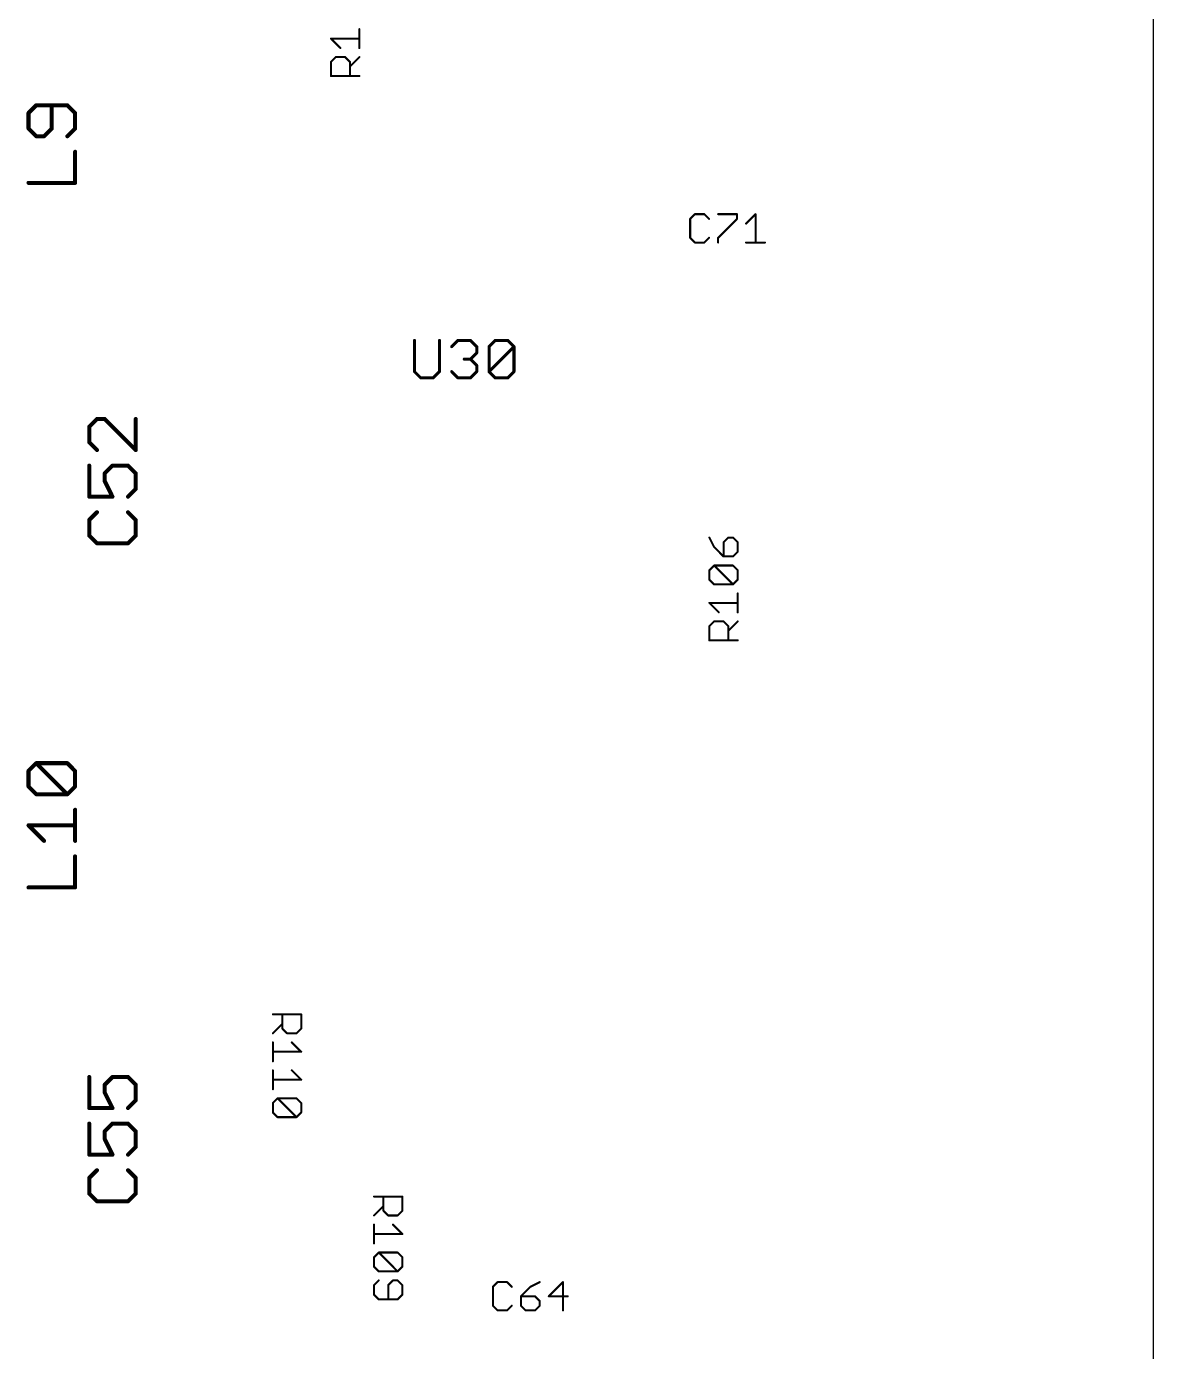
# Model space of a CAD drawing. Extents: x 0 to 11.2, y 0 to 11.2.
# Drawn here: x 10.096 to 11.21, y 4.014 to 5.323 of the extents above; entities that cross this region are included whole.
import ezdxf

# ---------------------------------------------------------------- set-up
doc = ezdxf.new("R2010")
doc.units = 0
doc.layers.add('20', color=53, linetype='CONTINUOUS')
doc.layers.add('25', color=253, linetype='CONTINUOUS')

msp = doc.modelspace()

# ---------------------------------------------------------------- linework, layer by layer
at = {"layer": '20'}
msp.add_line((11.21, 0), (11.21, 11.21), dxfattribs=at)
at = {"layer": '25'}
for points, const_width in [([(10.425, 5.302129), (10.425, 5.320812)], 0.002), ([(10.406317, 5.302129), (10.396976, 5.31147)], 0.002), ([(10.396976, 5.31147), (10.425, 5.31147)], 0.002), ([(10.396976, 5.288518), (10.401647, 5.293188)], 0.002), ([(10.396976, 5.274506), (10.396976, 5.288518)], 0.002), ([(10.401647, 5.293188), (10.410988, 5.293188)], 0.002), ([(10.410988, 5.293188), (10.415659, 5.288518)], 0.002), ([(10.415659, 5.283847), (10.425, 5.293188)], 0.002), ([(10.415659, 5.288518), (10.415659, 5.274506)], 0.002), ([(10.425, 5.274506), (10.396976, 5.274506)], 0.002), ([(10.105634, 5.245653), (10.097961, 5.23798)], 0.004), ([(10.097961, 5.23798), (10.097961, 5.222634)], 0.004), ([(10.136327, 5.245653), (10.105634, 5.245653)], 0.004), ([(10.12098, 5.222634), (10.12098, 5.245653)], 0.004), ([(10.144, 5.23798), (10.136327, 5.245653)], 0.004), ([(10.144, 5.222634), (10.144, 5.23798)], 0.004), ([(10.097961, 5.222634), (10.105634, 5.214961)], 0.004), ([(10.113307, 5.214961), (10.12098, 5.222634)], 0.004), ([(10.136327, 5.214961), (10.144, 5.222634)], 0.004), ([(10.105634, 5.214961), (10.113307, 5.214961)], 0.004), ([(10.144, 5.168921), (10.144, 5.199614)], 0.004), ([(10.097961, 5.168921), (10.144, 5.168921)], 0.004), ([(10.756671, 5.138024), (10.752, 5.133353)], 0.002), ([(10.752, 5.133353), (10.752, 5.114671)], 0.002), ([(10.766012, 5.138024), (10.756671, 5.138024)], 0.002), ([(10.770683, 5.133353), (10.766012, 5.138024)], 0.002), ([(10.779624, 5.138024), (10.798306, 5.138024)], 0.002), ([(10.798306, 5.133353), (10.779624, 5.114671)], 0.002), ([(10.798306, 5.138024), (10.798306, 5.133353)], 0.002), ([(10.807247, 5.128683), (10.816588, 5.138024)], 0.002), ([(10.816588, 5.138024), (10.816588, 5.11)], 0.002), ([(10.752, 5.114671), (10.756671, 5.11)], 0.002), ([(10.756671, 5.11), (10.766012, 5.11)], 0.002), ([(10.766012, 5.11), (10.770683, 5.114671)], 0.002), ([(10.779624, 5.114671), (10.779624, 5.11)], 0.002), ([(10.807247, 5.11), (10.82593, 5.11)], 0.002), ([(10.4795, 5.013303), (10.4795, 4.982444)], 0.003), ([(10.504188, 4.982444), (10.504188, 5.013303)], 0.003), ([(10.516331, 5.007131), (10.522503, 5.013303)], 0.003), ([(10.522503, 5.013303), (10.534847, 5.013303)], 0.003), ([(10.534847, 5.013303), (10.541019, 5.007131)], 0.003), ([(10.553163, 5.007131), (10.559335, 5.013303)], 0.003), ([(10.559335, 5.013303), (10.571679, 5.013303)], 0.003), ([(10.571679, 5.013303), (10.577851, 5.007131)], 0.003), ([(10.541019, 5.000959), (10.534847, 4.994787)], 0.003), ([(10.541019, 5.007131), (10.541019, 5.000959)], 0.003), ([(10.553163, 4.982444), (10.553163, 5.007131)], 0.003), ([(10.553163, 4.982444), (10.577851, 5.007131)], 0.003), ([(10.577851, 5.007131), (10.577851, 4.982444)], 0.003), ([(10.534847, 4.994787), (10.528675, 4.994787)], 0.003), ([(10.534847, 4.994787), (10.541019, 4.988616)], 0.003), ([(10.541019, 4.988616), (10.541019, 4.982444)], 0.003), ([(10.4795, 4.982444), (10.485672, 4.976272)], 0.003), ([(10.485672, 4.976272), (10.498016, 4.976272)], 0.003), ([(10.498016, 4.976272), (10.504188, 4.982444)], 0.003), ([(10.522503, 4.976272), (10.516331, 4.982444)], 0.003), ([(10.534847, 4.976272), (10.522503, 4.976272)], 0.003), ([(10.541019, 4.982444), (10.534847, 4.976272)], 0.003), ([(10.559335, 4.976272), (10.553163, 4.982444)], 0.003), ([(10.571679, 4.976272), (10.559335, 4.976272)], 0.003), ([(10.577851, 4.982444), (10.571679, 4.976272)], 0.003), ([(10.165634, 4.935653), (10.157961, 4.92798)], 0.004), ([(10.173307, 4.935653), (10.165634, 4.935653)], 0.004), ([(10.204, 4.904961), (10.173307, 4.935653)], 0.004), ([(10.204, 4.935653), (10.204, 4.904961)], 0.004), ([(10.157961, 4.92798), (10.157961, 4.912634)], 0.004), ([(10.157961, 4.912634), (10.165634, 4.904961)], 0.004), ([(10.157961, 4.889614), (10.157961, 4.858921)], 0.004), ([(10.173307, 4.881941), (10.18098, 4.889614)], 0.004), ([(10.173307, 4.874268), (10.173307, 4.881941)], 0.004), ([(10.18098, 4.889614), (10.196327, 4.889614)], 0.004), ([(10.196327, 4.889614), (10.204, 4.881941)], 0.004), ([(10.204, 4.881941), (10.204, 4.866594)], 0.004), ([(10.18098, 4.858921), (10.173307, 4.874268)], 0.004), ([(10.157961, 4.858921), (10.18098, 4.858921)], 0.004), ([(10.204, 4.866594), (10.196327, 4.858921)], 0.004), ([(10.165634, 4.843575), (10.157961, 4.835902)], 0.004), ([(10.204, 4.835902), (10.196327, 4.843575)], 0.004), ([(10.157961, 4.835902), (10.157961, 4.820555)], 0.004), ([(10.204, 4.820555), (10.204, 4.835902)], 0.004), ([(10.157961, 4.820555), (10.165634, 4.812882)], 0.004), ([(10.196327, 4.812882), (10.204, 4.820555)], 0.004), ([(10.770976, 4.818559), (10.775647, 4.809218)], 0.002), ([(10.789659, 4.818559), (10.784988, 4.813888)], 0.002), ([(10.794329, 4.818559), (10.789659, 4.818559)], 0.002), ([(10.799, 4.813888), (10.794329, 4.818559)], 0.002), ([(10.165634, 4.812882), (10.196327, 4.812882)], 0.004), ([(10.775647, 4.809218), (10.784988, 4.799876)], 0.002), ([(10.784988, 4.813888), (10.784988, 4.799876)], 0.002), ([(10.794329, 4.799876), (10.799, 4.804547)], 0.002), ([(10.799, 4.804547), (10.799, 4.813888)], 0.002), ([(10.770976, 4.786265), (10.775647, 4.790935)], 0.002), ([(10.775647, 4.790935), (10.794329, 4.790935)], 0.002), ([(10.794329, 4.772253), (10.775647, 4.790935)], 0.002), ([(10.784988, 4.799876), (10.794329, 4.799876)], 0.002), ([(10.794329, 4.790935), (10.799, 4.786265)], 0.002), ([(10.770976, 4.776923), (10.770976, 4.786265)], 0.002), ([(10.775647, 4.772253), (10.770976, 4.776923)], 0.002), ([(10.799, 4.776923), (10.794329, 4.772253)], 0.002), ([(10.799, 4.786265), (10.799, 4.776923)], 0.002), ([(10.794329, 4.772253), (10.775647, 4.772253)], 0.002), ([(10.780317, 4.744629), (10.770976, 4.75397)], 0.002), ([(10.770976, 4.75397), (10.799, 4.75397)], 0.002), ([(10.799, 4.744629), (10.799, 4.763312)], 0.002), ([(10.770976, 4.731018), (10.775647, 4.735688)], 0.002), ([(10.770976, 4.717006), (10.770976, 4.731018)], 0.002), ([(10.775647, 4.735688), (10.784988, 4.735688)], 0.002), ([(10.784988, 4.735688), (10.789659, 4.731018)], 0.002), ([(10.789659, 4.726347), (10.799, 4.735688)], 0.002), ([(10.789659, 4.731018), (10.789659, 4.717006)], 0.002), ([(10.799, 4.717006), (10.770976, 4.717006)], 0.002), ([(10.097961, 4.58798), (10.105634, 4.595653)], 0.004), ([(10.105634, 4.595653), (10.136327, 4.595653)], 0.004), ([(10.136327, 4.564961), (10.105634, 4.595653)], 0.004), ([(10.136327, 4.595653), (10.144, 4.58798)], 0.004), ([(10.097961, 4.572634), (10.097961, 4.58798)], 0.004), ([(10.144, 4.58798), (10.144, 4.572634)], 0.004), ([(10.105634, 4.564961), (10.097961, 4.572634)], 0.004), ([(10.144, 4.572634), (10.136327, 4.564961)], 0.004), ([(10.136327, 4.564961), (10.105634, 4.564961)], 0.004), ([(10.144, 4.518921), (10.144, 4.549614)], 0.004), ([(10.113307, 4.518921), (10.097961, 4.534268)], 0.004), ([(10.097961, 4.534268), (10.144, 4.534268)], 0.004), ([(10.144, 4.472882), (10.144, 4.503575)], 0.004), ([(10.097961, 4.472882), (10.144, 4.472882)], 0.004), ([(10.3395, 4.3475), (10.367524, 4.3475)], 0.002), ([(10.348841, 4.333488), (10.348841, 4.3475)], 0.002), ([(10.367524, 4.3475), (10.367524, 4.333488)], 0.002), ([(10.348841, 4.338159), (10.3395, 4.328817)], 0.002), ([(10.353512, 4.328817), (10.348841, 4.333488)], 0.002), ([(10.367524, 4.333488), (10.362853, 4.328817)], 0.002), ([(10.3395, 4.319876), (10.3395, 4.301194)], 0.002), ([(10.362853, 4.328817), (10.353512, 4.328817)], 0.002), ([(10.358183, 4.319876), (10.367524, 4.310535)], 0.002), ([(10.367524, 4.310535), (10.3395, 4.310535)], 0.002), ([(10.157961, 4.285653), (10.157961, 4.254961)], 0.004), ([(10.173307, 4.27798), (10.18098, 4.285653)], 0.004), ([(10.18098, 4.285653), (10.196327, 4.285653)], 0.004), ([(10.196327, 4.285653), (10.204, 4.27798)], 0.004), ([(10.3395, 4.292253), (10.3395, 4.27357)], 0.002), ([(10.367524, 4.282912), (10.3395, 4.282912)], 0.002), ([(10.358183, 4.292253), (10.367524, 4.282912)], 0.002), ([(10.173307, 4.270307), (10.173307, 4.27798)], 0.004), ([(10.18098, 4.254961), (10.173307, 4.270307)], 0.004), ([(10.204, 4.27798), (10.204, 4.262634)], 0.004), ([(10.157961, 4.254961), (10.18098, 4.254961)], 0.004), ([(10.204, 4.262634), (10.196327, 4.254961)], 0.004), ([(10.3395, 4.259959), (10.344171, 4.264629)], 0.002), ([(10.3395, 4.250617), (10.3395, 4.259959)], 0.002), ([(10.344171, 4.264629), (10.362853, 4.264629)], 0.002), ([(10.344171, 4.264629), (10.362853, 4.245947)], 0.002), ([(10.362853, 4.264629), (10.367524, 4.259959)], 0.002), ([(10.367524, 4.259959), (10.367524, 4.250617)], 0.002), ([(10.157961, 4.239614), (10.157961, 4.208921)], 0.004), ([(10.173307, 4.231941), (10.18098, 4.239614)], 0.004), ([(10.18098, 4.239614), (10.196327, 4.239614)], 0.004), ([(10.196327, 4.239614), (10.204, 4.231941)], 0.004), ([(10.344171, 4.245947), (10.3395, 4.250617)], 0.002), ([(10.362853, 4.245947), (10.344171, 4.245947)], 0.002), ([(10.367524, 4.250617), (10.362853, 4.245947)], 0.002), ([(10.173307, 4.224268), (10.173307, 4.231941)], 0.004), ([(10.204, 4.231941), (10.204, 4.216594)], 0.004), ([(10.18098, 4.208921), (10.173307, 4.224268)], 0.004), ([(10.204, 4.216594), (10.196327, 4.208921)], 0.004), ([(10.157961, 4.208921), (10.18098, 4.208921)], 0.004), ([(10.165634, 4.193575), (10.157961, 4.185902)], 0.004), ([(10.204, 4.185902), (10.196327, 4.193575)], 0.004), ([(10.157961, 4.185902), (10.157961, 4.170555)], 0.004), ([(10.204, 4.170555), (10.204, 4.185902)], 0.004), ([(10.157961, 4.170555), (10.165634, 4.162882)], 0.004), ([(10.165634, 4.162882), (10.196327, 4.162882)], 0.004), ([(10.196327, 4.162882), (10.204, 4.170555)], 0.004), ([(10.4395, 4.1675), (10.467524, 4.1675)], 0.002), ([(10.448841, 4.153488), (10.448841, 4.1675)], 0.002), ([(10.467524, 4.1675), (10.467524, 4.153488)], 0.002), ([(10.448841, 4.158159), (10.4395, 4.148817)], 0.002), ([(10.453512, 4.148817), (10.448841, 4.153488)], 0.002), ([(10.462853, 4.148817), (10.453512, 4.148817)], 0.002), ([(10.467524, 4.153488), (10.462853, 4.148817)], 0.002), ([(10.4395, 4.139876), (10.4395, 4.121194)], 0.002), ([(10.458183, 4.139876), (10.467524, 4.130535)], 0.002), ([(10.467524, 4.130535), (10.4395, 4.130535)], 0.002), ([(10.4395, 4.107582), (10.444171, 4.112253)], 0.002), ([(10.444171, 4.112253), (10.462853, 4.112253)], 0.002), ([(10.444171, 4.112253), (10.462853, 4.09357)], 0.002), ([(10.462853, 4.112253), (10.467524, 4.107582)], 0.002), ([(10.4395, 4.098241), (10.4395, 4.107582)], 0.002), ([(10.444171, 4.09357), (10.4395, 4.098241)], 0.002), ([(10.467524, 4.098241), (10.462853, 4.09357)], 0.002), ([(10.467524, 4.107582), (10.467524, 4.098241)], 0.002), ([(10.444171, 4.084629), (10.4395, 4.079959)], 0.002), ([(10.462853, 4.09357), (10.444171, 4.09357)], 0.002), ([(10.458183, 4.084629), (10.453512, 4.079959)], 0.002), ([(10.462853, 4.084629), (10.458183, 4.084629)], 0.002), ([(10.467524, 4.079959), (10.462853, 4.084629)], 0.002), ([(10.561671, 4.083024), (10.557, 4.078353)], 0.002), ([(10.571012, 4.083024), (10.561671, 4.083024)], 0.002), ([(10.575683, 4.078353), (10.571012, 4.083024)], 0.002), ([(10.603306, 4.083024), (10.593965, 4.078353)], 0.002), ([(10.626259, 4.083024), (10.612247, 4.069012)], 0.002), ([(10.626259, 4.055), (10.626259, 4.083024)], 0.002), ([(10.4395, 4.079959), (10.4395, 4.070617)], 0.002), ([(10.4395, 4.070617), (10.444171, 4.065947)], 0.002), ([(10.453512, 4.079959), (10.453512, 4.065947)], 0.002), ([(10.462853, 4.065947), (10.467524, 4.070617)], 0.002), ([(10.467524, 4.070617), (10.467524, 4.079959)], 0.002), ([(10.557, 4.078353), (10.557, 4.059671)], 0.002), ([(10.593965, 4.078353), (10.584624, 4.069012)], 0.002), ([(10.444171, 4.065947), (10.462853, 4.065947)], 0.002), ([(10.557, 4.059671), (10.561671, 4.055)], 0.002), ([(10.571012, 4.055), (10.575683, 4.059671)], 0.002), ([(10.584624, 4.069012), (10.584624, 4.059671)], 0.002), ([(10.598635, 4.069012), (10.584624, 4.069012)], 0.002), ([(10.584624, 4.059671), (10.589294, 4.055)], 0.002), ([(10.603306, 4.064341), (10.598635, 4.069012)], 0.002), ([(10.598635, 4.055), (10.603306, 4.059671)], 0.002), ([(10.603306, 4.059671), (10.603306, 4.064341)], 0.002), ([(10.612247, 4.069012), (10.63093, 4.069012)], 0.002), ([(10.561671, 4.055), (10.571012, 4.055)], 0.002), ([(10.589294, 4.055), (10.598635, 4.055)], 0.002)]:
    msp.add_lwpolyline(points, dxfattribs=dict(at, const_width=const_width))
for points, const_width in [([(10.4255, 5.320812, 1), (10.4245, 5.320812)], 0.001), ([(10.396976, 5.31197, 1), (10.396976, 5.31097)], 0.001), ([(10.39733, 5.311824, 1), (10.396623, 5.311117)], 0.001), ([(10.405964, 5.301776, 1), (10.406671, 5.302483)], 0.001), ([(10.4245, 5.302129, 1), (10.4255, 5.302129)], 0.001), ([(10.425, 5.31097, 1), (10.425, 5.31197)], 0.001), ([(10.397476, 5.288518, 1), (10.396476, 5.288518)], 0.001), ([(10.396623, 5.288871, 1), (10.39733, 5.288164)], 0.001), ([(10.401647, 5.293688, 1), (10.401647, 5.292688)], 0.001), ([(10.402, 5.292835, 1), (10.401293, 5.293542)], 0.001), ([(10.411342, 5.293542, 1), (10.410635, 5.292835)], 0.001), ([(10.410988, 5.292688, 1), (10.410988, 5.293688)], 0.001), ([(10.416159, 5.288518, 1), (10.415159, 5.288518)], 0.001), ([(10.415305, 5.288164, 1), (10.416012, 5.288871)], 0.001), ([(10.425354, 5.292835, 1), (10.424646, 5.293542)], 0.001), ([(10.396976, 5.275006, 1), (10.396976, 5.274006)], 0.001), ([(10.415305, 5.284201, 1), (10.416012, 5.283493)], 0.001), ([(10.425, 5.274006, 1), (10.425, 5.275006)], 0.001), ([(10.396476, 5.274506, 1), (10.397476, 5.274506)], 0.001), ([(10.415159, 5.274506, 1), (10.416159, 5.274506)], 0.001), ([(10.098961, 5.23798, 1), (10.096961, 5.23798)], 0.002), ([(10.097254, 5.238687, 1), (10.098668, 5.237273)], 0.002), ([(10.105634, 5.246653, 1), (10.105634, 5.244653)], 0.002), ([(10.106341, 5.244946, 1), (10.104927, 5.246361)], 0.002), ([(10.12198, 5.245653, 1), (10.11998, 5.245653)], 0.002), ([(10.137034, 5.246361, 1), (10.13562, 5.244946)], 0.002), ([(10.136327, 5.244653, 1), (10.136327, 5.246653)], 0.002), ([(10.145, 5.23798, 1), (10.143, 5.23798)], 0.002), ([(10.143293, 5.237273, 1), (10.144707, 5.238687)], 0.002), ([(10.098668, 5.223341, 1), (10.097254, 5.221927)], 0.002), ([(10.096961, 5.222634, 1), (10.098961, 5.222634)], 0.002), ([(10.11998, 5.222634, 1), (10.12198, 5.222634)], 0.002), ([(10.121688, 5.221927, 1), (10.120273, 5.223341)], 0.002), ([(10.143, 5.222634, 1), (10.145, 5.222634)], 0.002), ([(10.144707, 5.221927, 1), (10.143293, 5.223341)], 0.002), ([(10.105634, 5.215961, 1), (10.105634, 5.213961)], 0.002), ([(10.104927, 5.214254, 1), (10.106341, 5.215668)], 0.002), ([(10.1126, 5.215668, 1), (10.114014, 5.214254)], 0.002), ([(10.113307, 5.213961, 1), (10.113307, 5.215961)], 0.002), ([(10.13562, 5.215668, 1), (10.137034, 5.214254)], 0.002), ([(10.145, 5.199614, 1), (10.143, 5.199614)], 0.002), ([(10.097961, 5.169921, 1), (10.097961, 5.167921)], 0.002), ([(10.144, 5.167921, 1), (10.144, 5.169921)], 0.002), ([(10.143, 5.168921, 1), (10.145, 5.168921)], 0.002), ([(10.7525, 5.133353, 1), (10.7515, 5.133353)], 0.001), ([(10.751646, 5.133707, 1), (10.752354, 5.133)], 0.001), ([(10.756671, 5.138524, 1), (10.756671, 5.137524)], 0.001), ([(10.757024, 5.13767, 1), (10.756317, 5.138377)], 0.001), ([(10.766365, 5.138377, 1), (10.765658, 5.13767)], 0.001), ([(10.766012, 5.137524, 1), (10.766012, 5.138524)], 0.001), ([(10.770329, 5.133, 1), (10.771036, 5.133707)], 0.001), ([(10.779624, 5.138524, 1), (10.779624, 5.137524)], 0.001), ([(10.798806, 5.138024, 1), (10.797806, 5.138024)], 0.001), ([(10.797806, 5.133353, 1), (10.798806, 5.133353)], 0.001), ([(10.79866, 5.133, 1), (10.797953, 5.133707)], 0.001), ([(10.798306, 5.137524, 1), (10.798306, 5.138524)], 0.001), ([(10.817088, 5.138024, 1), (10.816088, 5.138024)], 0.001), ([(10.816942, 5.13767, 1), (10.816235, 5.138377)], 0.001), ([(10.806893, 5.129036, 1), (10.807601, 5.128329)], 0.001), ([(10.752354, 5.115024, 1), (10.751646, 5.114317)], 0.001), ([(10.7515, 5.114671, 1), (10.7525, 5.114671)], 0.001), ([(10.756671, 5.1105, 1), (10.756671, 5.1095)], 0.001), ([(10.756317, 5.109646, 1), (10.757024, 5.110354)], 0.001), ([(10.765658, 5.110354, 1), (10.766365, 5.109646)], 0.001), ([(10.766012, 5.1095, 1), (10.766012, 5.1105)], 0.001), ([(10.771036, 5.114317, 1), (10.770329, 5.115024)], 0.001), ([(10.780124, 5.114671, 1), (10.779124, 5.114671)], 0.001), ([(10.77927, 5.115024, 1), (10.779977, 5.114317)], 0.001), ([(10.779124, 5.11, 1), (10.780124, 5.11)], 0.001), ([(10.807247, 5.1105, 1), (10.807247, 5.1095)], 0.001), ([(10.816088, 5.11, 1), (10.817088, 5.11)], 0.001), ([(10.82593, 5.1095, 1), (10.82593, 5.1105)], 0.001), ([(10.48025, 5.013303, 1), (10.47875, 5.013303)], 0.0015), ([(10.504938, 5.013303, 1), (10.503438, 5.013303)], 0.0015), ([(10.522503, 5.014053, 1), (10.522503, 5.012553)], 0.0015), ([(10.523034, 5.012773, 1), (10.521973, 5.013834)], 0.0015), ([(10.535378, 5.013834, 1), (10.534317, 5.012773)], 0.0015), ([(10.534847, 5.012553, 1), (10.534847, 5.014053)], 0.0015), ([(10.559335, 5.014053, 1), (10.559335, 5.012553)], 0.0015), ([(10.559865, 5.012773, 1), (10.558804, 5.013834)], 0.0015), ([(10.572209, 5.013834, 1), (10.571148, 5.012773)], 0.0015), ([(10.571679, 5.012553, 1), (10.571679, 5.014053)], 0.0015), ([(10.515801, 5.007662, 1), (10.516862, 5.006601)], 0.0015), ([(10.541769, 5.007131, 1), (10.540269, 5.007131)], 0.0015), ([(10.540269, 5.000959, 1), (10.541769, 5.000959)], 0.0015), ([(10.540489, 5.006601, 1), (10.54155, 5.007662)], 0.0015), ([(10.54155, 5.000429, 1), (10.540489, 5.00149)], 0.0015), ([(10.553913, 5.007131, 1), (10.552413, 5.007131)], 0.0015), ([(10.552633, 5.007662, 1), (10.553693, 5.006601)], 0.0015), ([(10.578601, 5.007131, 1), (10.577101, 5.007131)], 0.0015), ([(10.578381, 5.006601, 1), (10.57732, 5.007662)], 0.0015), ([(10.57732, 5.006601, 1), (10.578381, 5.007662)], 0.0015), ([(10.528675, 4.995537, 1), (10.528675, 4.994037)], 0.0015), ([(10.535378, 4.995318, 1), (10.534317, 4.994257)], 0.0015), ([(10.534317, 4.995318, 1), (10.535378, 4.994257)], 0.0015), ([(10.534847, 4.994037, 1), (10.534847, 4.995537)], 0.0015), ([(10.541769, 4.988616, 1), (10.540269, 4.988616)], 0.0015), ([(10.540489, 4.988085, 1), (10.54155, 4.989146)], 0.0015), ([(10.48003, 4.982974, 1), (10.47897, 4.981913)], 0.0015), ([(10.47875, 4.982444, 1), (10.48025, 4.982444)], 0.0015), ([(10.485672, 4.977022, 1), (10.485672, 4.975522)], 0.0015), ([(10.485142, 4.975741, 1), (10.486202, 4.976802)], 0.0015), ([(10.497485, 4.976802, 1), (10.498546, 4.975741)], 0.0015), ([(10.498016, 4.975522, 1), (10.498016, 4.977022)], 0.0015), ([(10.503438, 4.982444, 1), (10.504938, 4.982444)], 0.0015), ([(10.504718, 4.981913, 1), (10.503657, 4.982974)], 0.0015), ([(10.516862, 4.982974, 1), (10.515801, 4.981913)], 0.0015), ([(10.522503, 4.977022, 1), (10.522503, 4.975522)], 0.0015), ([(10.521973, 4.975741, 1), (10.523034, 4.976802)], 0.0015), ([(10.534317, 4.976802, 1), (10.535378, 4.975741)], 0.0015), ([(10.534847, 4.975522, 1), (10.534847, 4.977022)], 0.0015), ([(10.540269, 4.982444, 1), (10.541769, 4.982444)], 0.0015), ([(10.54155, 4.981913, 1), (10.540489, 4.982974)], 0.0015), ([(10.553693, 4.982974, 1), (10.552633, 4.981913)], 0.0015), ([(10.552633, 4.982974, 1), (10.553693, 4.981913)], 0.0015), ([(10.552413, 4.982444, 1), (10.553913, 4.982444)], 0.0015), ([(10.559335, 4.977022, 1), (10.559335, 4.975522)], 0.0015), ([(10.558804, 4.975741, 1), (10.559865, 4.976802)], 0.0015), ([(10.571148, 4.976802, 1), (10.572209, 4.975741)], 0.0015), ([(10.571679, 4.975522, 1), (10.571679, 4.977022)], 0.0015), ([(10.577101, 4.982444, 1), (10.578601, 4.982444)], 0.0015), ([(10.578381, 4.981913, 1), (10.57732, 4.982974)], 0.0015), ([(10.165634, 4.936653, 1), (10.165634, 4.934653)], 0.002), ([(10.166341, 4.934946, 1), (10.164927, 4.93636)], 0.002), ([(10.174014, 4.93636, 1), (10.1726, 4.934946)], 0.002), ([(10.173307, 4.934653, 1), (10.173307, 4.936653)], 0.002), ([(10.205, 4.935653, 1), (10.203, 4.935653)], 0.002), ([(10.158961, 4.92798, 1), (10.156961, 4.92798)], 0.002), ([(10.157254, 4.928687, 1), (10.158668, 4.927273)], 0.002), ([(10.158668, 4.913341, 1), (10.157254, 4.911926)], 0.002), ([(10.156961, 4.912634, 1), (10.158961, 4.912634)], 0.002), ([(10.164927, 4.904253, 1), (10.166341, 4.905668)], 0.002), ([(10.203, 4.904961, 1), (10.205, 4.904961)], 0.002), ([(10.203293, 4.904253, 1), (10.204707, 4.905668)], 0.002), ([(10.158961, 4.889614, 1), (10.156961, 4.889614)], 0.002), ([(10.174307, 4.881941, 1), (10.172307, 4.881941)], 0.002), ([(10.1726, 4.882648, 1), (10.174014, 4.881234)], 0.002), ([(10.18098, 4.890614, 1), (10.18098, 4.888614)], 0.002), ([(10.181688, 4.888907, 1), (10.180273, 4.890321)], 0.002), ([(10.197034, 4.890321, 1), (10.19562, 4.888907)], 0.002), ([(10.196327, 4.888614, 1), (10.196327, 4.890614)], 0.002), ([(10.205, 4.881941, 1), (10.203, 4.881941)], 0.002), ([(10.203293, 4.881234, 1), (10.204707, 4.882648)], 0.002), ([(10.174202, 4.874715, 1), (10.172413, 4.87382)], 0.002), ([(10.172307, 4.874268, 1), (10.174307, 4.874268)], 0.002), ([(10.157961, 4.859921, 1), (10.157961, 4.857921)], 0.002), ([(10.156961, 4.858921, 1), (10.158961, 4.858921)], 0.002), ([(10.180086, 4.858474, 1), (10.181875, 4.859368)], 0.002), ([(10.18098, 4.857921, 1), (10.18098, 4.859921)], 0.002), ([(10.19562, 4.859628, 1), (10.197034, 4.858214)], 0.002), ([(10.203, 4.866594, 1), (10.205, 4.866594)], 0.002), ([(10.204707, 4.865887, 1), (10.203293, 4.867301)], 0.002), ([(10.166341, 4.842868, 1), (10.164927, 4.844282)], 0.002), ([(10.197034, 4.844282, 1), (10.19562, 4.842868)], 0.002), ([(10.158961, 4.835902, 1), (10.156961, 4.835902)], 0.002), ([(10.157254, 4.836609, 1), (10.158668, 4.835194)], 0.002), ([(10.205, 4.835902, 1), (10.203, 4.835902)], 0.002), ([(10.203293, 4.835194, 1), (10.204707, 4.836609)], 0.002), ([(10.158668, 4.821262, 1), (10.157254, 4.819848)], 0.002), ([(10.156961, 4.820555, 1), (10.158961, 4.820555)], 0.002), ([(10.203, 4.820555, 1), (10.205, 4.820555)], 0.002), ([(10.204707, 4.819848, 1), (10.203293, 4.821262)], 0.002), ([(10.771423, 4.818782, 1), (10.770529, 4.818335)], 0.001), ([(10.789659, 4.819059, 1), (10.789659, 4.818059)], 0.001), ([(10.790012, 4.818205, 1), (10.789305, 4.818912)], 0.001), ([(10.794683, 4.818912, 1), (10.793976, 4.818205)], 0.001), ([(10.794329, 4.818059, 1), (10.794329, 4.819059)], 0.001), ([(10.165634, 4.813882, 1), (10.165634, 4.811882)], 0.002), ([(10.164927, 4.812175, 1), (10.166341, 4.813589)], 0.002), ([(10.19562, 4.813589, 1), (10.197034, 4.812175)], 0.002), ([(10.196327, 4.811882, 1), (10.196327, 4.813882)], 0.002), ([(10.776, 4.809571, 1), (10.775293, 4.808864)], 0.001), ([(10.7752, 4.808994, 1), (10.776094, 4.809441)], 0.001), ([(10.785488, 4.813888, 1), (10.784488, 4.813888)], 0.001), ([(10.784635, 4.814242, 1), (10.785342, 4.813535)], 0.001), ([(10.7995, 4.813888, 1), (10.7985, 4.813888)], 0.001), ([(10.7985, 4.804547, 1), (10.7995, 4.804547)], 0.001), ([(10.798646, 4.813535, 1), (10.799354, 4.814242)], 0.001), ([(10.799354, 4.804193, 1), (10.798646, 4.8049)], 0.001), ([(10.775647, 4.791435, 1), (10.775647, 4.790435)], 0.001), ([(10.776, 4.791289, 1), (10.775293, 4.790582)], 0.001), ([(10.776, 4.790582, 1), (10.775293, 4.791289)], 0.001), ([(10.784988, 4.800376, 1), (10.784988, 4.799376)], 0.001), ([(10.784488, 4.799876, 1), (10.785488, 4.799876)], 0.001), ([(10.784635, 4.799523, 1), (10.785342, 4.80023)], 0.001), ([(10.793976, 4.80023, 1), (10.794683, 4.799523)], 0.001), ([(10.794683, 4.791289, 1), (10.793976, 4.790582)], 0.001), ([(10.794329, 4.799376, 1), (10.794329, 4.800376)], 0.001), ([(10.794329, 4.790435, 1), (10.794329, 4.791435)], 0.001), ([(10.771476, 4.786265, 1), (10.770476, 4.786265)], 0.001), ([(10.770623, 4.786618, 1), (10.77133, 4.785911)], 0.001), ([(10.77133, 4.777277, 1), (10.770623, 4.77657)], 0.001), ([(10.7995, 4.786265, 1), (10.7985, 4.786265)], 0.001), ([(10.798646, 4.785911, 1), (10.799354, 4.786618)], 0.001), ([(10.799354, 4.77657, 1), (10.798646, 4.777277)], 0.001), ([(10.770476, 4.776923, 1), (10.771476, 4.776923)], 0.001), ([(10.775647, 4.772753, 1), (10.775647, 4.771753)], 0.001), ([(10.775293, 4.771899, 1), (10.776, 4.772606)], 0.001), ([(10.793976, 4.772606, 1), (10.794683, 4.771899)], 0.001), ([(10.793976, 4.771899, 1), (10.794683, 4.772606)], 0.001), ([(10.794329, 4.771753, 1), (10.794329, 4.772753)], 0.001), ([(10.7985, 4.776923, 1), (10.7995, 4.776923)], 0.001), ([(10.770976, 4.75447, 1), (10.770976, 4.75347)], 0.001), ([(10.77133, 4.754324, 1), (10.770623, 4.753617)], 0.001), ([(10.7995, 4.763312, 1), (10.7985, 4.763312)], 0.001), ([(10.799, 4.75347, 1), (10.799, 4.75447)], 0.001), ([(10.779964, 4.744276, 1), (10.780671, 4.744983)], 0.001), ([(10.7985, 4.744629, 1), (10.7995, 4.744629)], 0.001), ([(10.771476, 4.731018, 1), (10.770476, 4.731018)], 0.001), ([(10.770623, 4.731371, 1), (10.77133, 4.730664)], 0.001), ([(10.775647, 4.736188, 1), (10.775647, 4.735188)], 0.001), ([(10.776, 4.735335, 1), (10.775293, 4.736042)], 0.001), ([(10.785342, 4.736042, 1), (10.784635, 4.735335)], 0.001), ([(10.784988, 4.735188, 1), (10.784988, 4.736188)], 0.001), ([(10.789305, 4.726701, 1), (10.790012, 4.725993)], 0.001), ([(10.790159, 4.731018, 1), (10.789159, 4.731018)], 0.001), ([(10.789305, 4.730664, 1), (10.790012, 4.731371)], 0.001), ([(10.799354, 4.735335, 1), (10.798646, 4.736042)], 0.001), ([(10.770976, 4.717506, 1), (10.770976, 4.716506)], 0.001), ([(10.770476, 4.717006, 1), (10.771476, 4.717006)], 0.001), ([(10.789159, 4.717006, 1), (10.790159, 4.717006)], 0.001), ([(10.799, 4.716506, 1), (10.799, 4.717506)], 0.001), ([(10.105634, 4.596653, 1), (10.105634, 4.594653)], 0.002), ([(10.106341, 4.59636, 1), (10.104927, 4.594946)], 0.002), ([(10.106341, 4.594946, 1), (10.104927, 4.59636)], 0.002), ([(10.137034, 4.59636, 1), (10.13562, 4.594946)], 0.002), ([(10.136327, 4.594653, 1), (10.136327, 4.596653)], 0.002), ([(10.098961, 4.58798, 1), (10.096961, 4.58798)], 0.002), ([(10.097254, 4.588687, 1), (10.098668, 4.587273)], 0.002), ([(10.145, 4.58798, 1), (10.143, 4.58798)], 0.002), ([(10.143293, 4.587273, 1), (10.144707, 4.588687)], 0.002), ([(10.098668, 4.573341, 1), (10.097254, 4.571926)], 0.002), ([(10.096961, 4.572634, 1), (10.098961, 4.572634)], 0.002), ([(10.143, 4.572634, 1), (10.145, 4.572634)], 0.002), ([(10.144707, 4.571927, 1), (10.143293, 4.573341)], 0.002), ([(10.105634, 4.565961, 1), (10.105634, 4.563961)], 0.002), ([(10.104927, 4.564253, 1), (10.106341, 4.565668)], 0.002), ([(10.13562, 4.565668, 1), (10.137034, 4.564253)], 0.002), ([(10.13562, 4.564253, 1), (10.137034, 4.565668)], 0.002), ([(10.136327, 4.563961, 1), (10.136327, 4.565961)], 0.002), ([(10.145, 4.549614, 1), (10.143, 4.549614)], 0.002), ([(10.098668, 4.534975, 1), (10.097254, 4.53356)], 0.002), ([(10.097961, 4.535268, 1), (10.097961, 4.533268)], 0.002), ([(10.144, 4.533268, 1), (10.144, 4.535268)], 0.002), ([(10.1126, 4.518214, 1), (10.114014, 4.519628)], 0.002), ([(10.143, 4.518921, 1), (10.145, 4.518921)], 0.002), ([(10.145, 4.503575, 1), (10.143, 4.503575)], 0.002), ([(10.097961, 4.473882, 1), (10.097961, 4.471882)], 0.002), ([(10.143, 4.472882, 1), (10.145, 4.472882)], 0.002), ([(10.144, 4.471882, 1), (10.144, 4.473882)], 0.002), ([(10.3395, 4.348, 1), (10.3395, 4.347)], 0.001), ([(10.349341, 4.3475, 1), (10.348341, 4.3475)], 0.001), ([(10.368024, 4.3475, 1), (10.367024, 4.3475)], 0.001), ([(10.367524, 4.347, 1), (10.367524, 4.348)], 0.001), ([(10.348341, 4.333488, 1), (10.349341, 4.333488)], 0.001), ([(10.349195, 4.333842, 1), (10.348488, 4.333135)], 0.001), ([(10.349195, 4.337805, 1), (10.348488, 4.338512)], 0.001), ([(10.367024, 4.333488, 1), (10.368024, 4.333488)], 0.001), ([(10.367877, 4.333135, 1), (10.36717, 4.333842)], 0.001), ([(10.339146, 4.329171, 1), (10.339854, 4.328464)], 0.001), ([(10.34, 4.319876, 1), (10.339, 4.319876)], 0.001), ([(10.353512, 4.329317, 1), (10.353512, 4.328317)], 0.001), ([(10.353158, 4.328464, 1), (10.353865, 4.329171)], 0.001), ([(10.358536, 4.32023, 1), (10.357829, 4.319523)], 0.001), ([(10.3625, 4.329171, 1), (10.363207, 4.328464)], 0.001), ([(10.362853, 4.328317, 1), (10.362853, 4.329317)], 0.001), ([(10.3395, 4.311035, 1), (10.3395, 4.310035)], 0.001), ([(10.36717, 4.310182, 1), (10.367877, 4.310889)], 0.001), ([(10.367524, 4.310035, 1), (10.367524, 4.311035)], 0.001), ([(10.339, 4.301194, 1), (10.34, 4.301194)], 0.001), ([(10.158961, 4.285653, 1), (10.156961, 4.285653)], 0.002), ([(10.18098, 4.286653, 1), (10.18098, 4.284653)], 0.002), ([(10.181688, 4.284946, 1), (10.180273, 4.28636)], 0.002), ([(10.197034, 4.28636, 1), (10.19562, 4.284946)], 0.002), ([(10.196327, 4.284653, 1), (10.196327, 4.286653)], 0.002), ([(10.34, 4.292253, 1), (10.339, 4.292253)], 0.001), ([(10.3395, 4.283412, 1), (10.3395, 4.282412)], 0.001), ([(10.358536, 4.292607, 1), (10.357829, 4.291899)], 0.001), ([(10.36717, 4.282558, 1), (10.367877, 4.283265)], 0.001), ([(10.367524, 4.282412, 1), (10.367524, 4.283412)], 0.001), ([(10.174307, 4.27798, 1), (10.172307, 4.27798)], 0.002), ([(10.1726, 4.278687, 1), (10.174014, 4.277273)], 0.002), ([(10.172307, 4.270307, 1), (10.174307, 4.270307)], 0.002), ([(10.174202, 4.270754, 1), (10.172413, 4.26986)], 0.002), ([(10.205, 4.27798, 1), (10.203, 4.27798)], 0.002), ([(10.203293, 4.277273, 1), (10.204707, 4.278687)], 0.002), ([(10.339, 4.27357, 1), (10.34, 4.27357)], 0.001), ([(10.157961, 4.255961, 1), (10.157961, 4.253961)], 0.002), ([(10.156961, 4.254961, 1), (10.158961, 4.254961)], 0.002), ([(10.180086, 4.254513, 1), (10.181875, 4.255408)], 0.002), ([(10.18098, 4.253961, 1), (10.18098, 4.255961)], 0.002), ([(10.19562, 4.255668, 1), (10.197034, 4.254253)], 0.002), ([(10.203, 4.262634, 1), (10.205, 4.262634)], 0.002), ([(10.204707, 4.261927, 1), (10.203293, 4.263341)], 0.002), ([(10.34, 4.259959, 1), (10.339, 4.259959)], 0.001), ([(10.339146, 4.260312, 1), (10.339854, 4.259605)], 0.001), ([(10.344171, 4.265129, 1), (10.344171, 4.264129)], 0.001), ([(10.344524, 4.264983, 1), (10.343817, 4.264276)], 0.001), ([(10.344524, 4.264276, 1), (10.343817, 4.264983)], 0.001), ([(10.363207, 4.264983, 1), (10.3625, 4.264276)], 0.001), ([(10.362853, 4.264129, 1), (10.362853, 4.265129)], 0.001), ([(10.368024, 4.259959, 1), (10.367024, 4.259959)], 0.001), ([(10.36717, 4.259605, 1), (10.367877, 4.260312)], 0.001), ([(10.158961, 4.239614, 1), (10.156961, 4.239614)], 0.002), ([(10.18098, 4.240614, 1), (10.18098, 4.238614)], 0.002), ([(10.181688, 4.238907, 1), (10.180273, 4.240321)], 0.002), ([(10.197034, 4.240321, 1), (10.19562, 4.238907)], 0.002), ([(10.196327, 4.238614, 1), (10.196327, 4.240614)], 0.002), ([(10.339854, 4.250971, 1), (10.339146, 4.250264)], 0.001), ([(10.339, 4.250617, 1), (10.34, 4.250617)], 0.001), ([(10.344171, 4.246447, 1), (10.344171, 4.245447)], 0.001), ([(10.343817, 4.245593, 1), (10.344524, 4.2463)], 0.001), ([(10.3625, 4.2463, 1), (10.363207, 4.245593)], 0.001), ([(10.3625, 4.245593, 1), (10.363207, 4.2463)], 0.001), ([(10.362853, 4.245447, 1), (10.362853, 4.246447)], 0.001), ([(10.367024, 4.250617, 1), (10.368024, 4.250617)], 0.001), ([(10.367877, 4.250264, 1), (10.36717, 4.250971)], 0.001), ([(10.174307, 4.231941, 1), (10.172307, 4.231941)], 0.002), ([(10.1726, 4.232648, 1), (10.174014, 4.231234)], 0.002), ([(10.205, 4.231941, 1), (10.203, 4.231941)], 0.002), ([(10.203293, 4.231234, 1), (10.204707, 4.232648)], 0.002), ([(10.174202, 4.224715, 1), (10.172413, 4.22382)], 0.002), ([(10.172307, 4.224268, 1), (10.174307, 4.224268)], 0.002), ([(10.203, 4.216594, 1), (10.205, 4.216594)], 0.002), ([(10.204707, 4.215887, 1), (10.203293, 4.217301)], 0.002), ([(10.157961, 4.209921, 1), (10.157961, 4.207921)], 0.002), ([(10.156961, 4.208921, 1), (10.158961, 4.208921)], 0.002), ([(10.180086, 4.208474, 1), (10.181875, 4.209368)], 0.002), ([(10.18098, 4.207921, 1), (10.18098, 4.209921)], 0.002), ([(10.19562, 4.209628, 1), (10.197034, 4.208214)], 0.002), ([(10.166341, 4.192868, 1), (10.164927, 4.194282)], 0.002), ([(10.197034, 4.194282, 1), (10.19562, 4.192868)], 0.002), ([(10.158961, 4.185902, 1), (10.156961, 4.185902)], 0.002), ([(10.157254, 4.186609, 1), (10.158668, 4.185194)], 0.002), ([(10.205, 4.185902, 1), (10.203, 4.185902)], 0.002), ([(10.203293, 4.185194, 1), (10.204707, 4.186609)], 0.002), ([(10.158668, 4.171262, 1), (10.157254, 4.169848)], 0.002), ([(10.156961, 4.170555, 1), (10.158961, 4.170555)], 0.002), ([(10.165634, 4.163882, 1), (10.165634, 4.161882)], 0.002), ([(10.164927, 4.162175, 1), (10.166341, 4.163589)], 0.002), ([(10.19562, 4.163589, 1), (10.197034, 4.162175)], 0.002), ([(10.196327, 4.161882, 1), (10.196327, 4.163882)], 0.002), ([(10.203, 4.170555, 1), (10.205, 4.170555)], 0.002), ([(10.204707, 4.169848, 1), (10.203293, 4.171262)], 0.002), ([(10.4395, 4.168, 1), (10.4395, 4.167)], 0.001), ([(10.449341, 4.1675, 1), (10.448341, 4.1675)], 0.001), ([(10.468024, 4.1675, 1), (10.467024, 4.1675)], 0.001), ([(10.467524, 4.167, 1), (10.467524, 4.168)], 0.001), ([(10.439146, 4.149171, 1), (10.439854, 4.148464)], 0.001), ([(10.448341, 4.153488, 1), (10.449341, 4.153488)], 0.001), ([(10.449195, 4.153842, 1), (10.448488, 4.153135)], 0.001), ([(10.449195, 4.157805, 1), (10.448488, 4.158512)], 0.001), ([(10.453512, 4.149317, 1), (10.453512, 4.148317)], 0.001), ([(10.453158, 4.148464, 1), (10.453865, 4.149171)], 0.001), ([(10.4625, 4.149171, 1), (10.463207, 4.148464)], 0.001), ([(10.462853, 4.148317, 1), (10.462853, 4.149317)], 0.001), ([(10.467024, 4.153488, 1), (10.468024, 4.153488)], 0.001), ([(10.467877, 4.153135, 1), (10.46717, 4.153842)], 0.001), ([(10.44, 4.139876, 1), (10.439, 4.139876)], 0.001), ([(10.458536, 4.14023, 1), (10.457829, 4.139523)], 0.001), ([(10.4395, 4.131035, 1), (10.4395, 4.130035)], 0.001), ([(10.46717, 4.130182, 1), (10.467877, 4.130889)], 0.001), ([(10.467524, 4.130035, 1), (10.467524, 4.131035)], 0.001), ([(10.439, 4.121194, 1), (10.44, 4.121194)], 0.001), ([(10.444524, 4.112607, 1), (10.443817, 4.111899)], 0.001), ([(10.444171, 4.112753, 1), (10.444171, 4.111753)], 0.001), ([(10.444524, 4.111899, 1), (10.443817, 4.112607)], 0.001), ([(10.463207, 4.112607, 1), (10.4625, 4.111899)], 0.001), ([(10.462853, 4.111753, 1), (10.462853, 4.112753)], 0.001), ([(10.439854, 4.098595, 1), (10.439146, 4.097887)], 0.001), ([(10.44, 4.107582, 1), (10.439, 4.107582)], 0.001), ([(10.439146, 4.107936, 1), (10.439854, 4.107229)], 0.001), ([(10.439, 4.098241, 1), (10.44, 4.098241)], 0.001), ([(10.468024, 4.107582, 1), (10.467024, 4.107582)], 0.001), ([(10.467024, 4.098241, 1), (10.468024, 4.098241)], 0.001), ([(10.46717, 4.107229, 1), (10.467877, 4.107936)], 0.001), ([(10.467877, 4.097887, 1), (10.46717, 4.098595)], 0.001), ([(10.444171, 4.09407, 1), (10.444171, 4.09307)], 0.001), ([(10.443817, 4.093217, 1), (10.444524, 4.093924)], 0.001), ([(10.444524, 4.084276, 1), (10.443817, 4.084983)], 0.001), ([(10.458183, 4.085129, 1), (10.458183, 4.084129)], 0.001), ([(10.458536, 4.084276, 1), (10.457829, 4.084983)], 0.001), ([(10.4625, 4.093924, 1), (10.463207, 4.093217)], 0.001), ([(10.463207, 4.084983, 1), (10.4625, 4.084276)], 0.001), ([(10.4625, 4.093217, 1), (10.463207, 4.093924)], 0.001), ([(10.462853, 4.09307, 1), (10.462853, 4.09407)], 0.001), ([(10.462853, 4.084129, 1), (10.462853, 4.085129)], 0.001), ([(10.561671, 4.083524, 1), (10.561671, 4.082524)], 0.001), ([(10.562024, 4.08267, 1), (10.561317, 4.083377)], 0.001), ([(10.571365, 4.083377, 1), (10.570658, 4.08267)], 0.001), ([(10.571012, 4.082524, 1), (10.571012, 4.083524)], 0.001), ([(10.60353, 4.082577, 1), (10.603082, 4.083471)], 0.001), ([(10.626759, 4.083024, 1), (10.625759, 4.083024)], 0.001), ([(10.626613, 4.08267, 1), (10.625905, 4.083377)], 0.001), ([(10.44, 4.079959, 1), (10.439, 4.079959)], 0.001), ([(10.439146, 4.080312, 1), (10.439854, 4.079605)], 0.001), ([(10.439854, 4.070971, 1), (10.439146, 4.070264)], 0.001), ([(10.439, 4.070617, 1), (10.44, 4.070617)], 0.001), ([(10.454012, 4.079959, 1), (10.453012, 4.079959)], 0.001), ([(10.453158, 4.080312, 1), (10.453865, 4.079605)], 0.001), ([(10.468024, 4.079959, 1), (10.467024, 4.079959)], 0.001), ([(10.467024, 4.070617, 1), (10.468024, 4.070617)], 0.001), ([(10.46717, 4.079605, 1), (10.467877, 4.080312)], 0.001), ([(10.467877, 4.070264, 1), (10.46717, 4.070971)], 0.001), ([(10.5575, 4.078353, 1), (10.5565, 4.078353)], 0.001), ([(10.556646, 4.078707, 1), (10.557354, 4.078)], 0.001), ([(10.575329, 4.078, 1), (10.576036, 4.078707)], 0.001), ([(10.593741, 4.0788, 1), (10.594188, 4.077906)], 0.001), ([(10.594318, 4.078, 1), (10.593611, 4.078707)], 0.001), ([(10.444171, 4.066447, 1), (10.444171, 4.065447)], 0.001), ([(10.443817, 4.065593, 1), (10.444524, 4.0663)], 0.001), ([(10.453012, 4.065947, 1), (10.454012, 4.065947)], 0.001), ([(10.4625, 4.0663, 1), (10.463207, 4.065593)], 0.001), ([(10.462853, 4.065447, 1), (10.462853, 4.066447)], 0.001), ([(10.557354, 4.060024, 1), (10.556646, 4.059317)], 0.001), ([(10.5565, 4.059671, 1), (10.5575, 4.059671)], 0.001), ([(10.576036, 4.059317, 1), (10.575329, 4.060024)], 0.001), ([(10.585124, 4.069012, 1), (10.584124, 4.069012)], 0.001), ([(10.584624, 4.069512, 1), (10.584624, 4.068512)], 0.001), ([(10.58427, 4.069365, 1), (10.584977, 4.068658)], 0.001), ([(10.584977, 4.060024, 1), (10.58427, 4.059317)], 0.001), ([(10.584124, 4.059671, 1), (10.585124, 4.059671)], 0.001), ([(10.598989, 4.069365, 1), (10.598282, 4.068658)], 0.001), ([(10.598635, 4.068512, 1), (10.598635, 4.069512)], 0.001), ([(10.603806, 4.064341, 1), (10.602806, 4.064341)], 0.001), ([(10.602806, 4.059671, 1), (10.603806, 4.059671)], 0.001), ([(10.602953, 4.063988, 1), (10.60366, 4.064695)], 0.001), ([(10.60366, 4.059317, 1), (10.602953, 4.060024)], 0.001), ([(10.612247, 4.069512, 1), (10.612247, 4.068512)], 0.001), ([(10.611893, 4.069365, 1), (10.612601, 4.068658)], 0.001), ([(10.63093, 4.068512, 1), (10.63093, 4.069512)], 0.001), ([(10.561671, 4.0555, 1), (10.561671, 4.0545)], 0.001), ([(10.561317, 4.054646, 1), (10.562024, 4.055354)], 0.001), ([(10.570658, 4.055354, 1), (10.571365, 4.054646)], 0.001), ([(10.571012, 4.0545, 1), (10.571012, 4.0555)], 0.001), ([(10.589294, 4.0555, 1), (10.589294, 4.0545)], 0.001), ([(10.588941, 4.054646, 1), (10.589648, 4.055354)], 0.001), ([(10.598282, 4.055354, 1), (10.598989, 4.054646)], 0.001), ([(10.598635, 4.0545, 1), (10.598635, 4.0555)], 0.001), ([(10.625759, 4.055, 1), (10.626759, 4.055)], 0.001)]:
    msp.add_lwpolyline(points, format="xyb", dxfattribs=dict(at, const_width=const_width))

doc.saveas('drawing.dxf')
